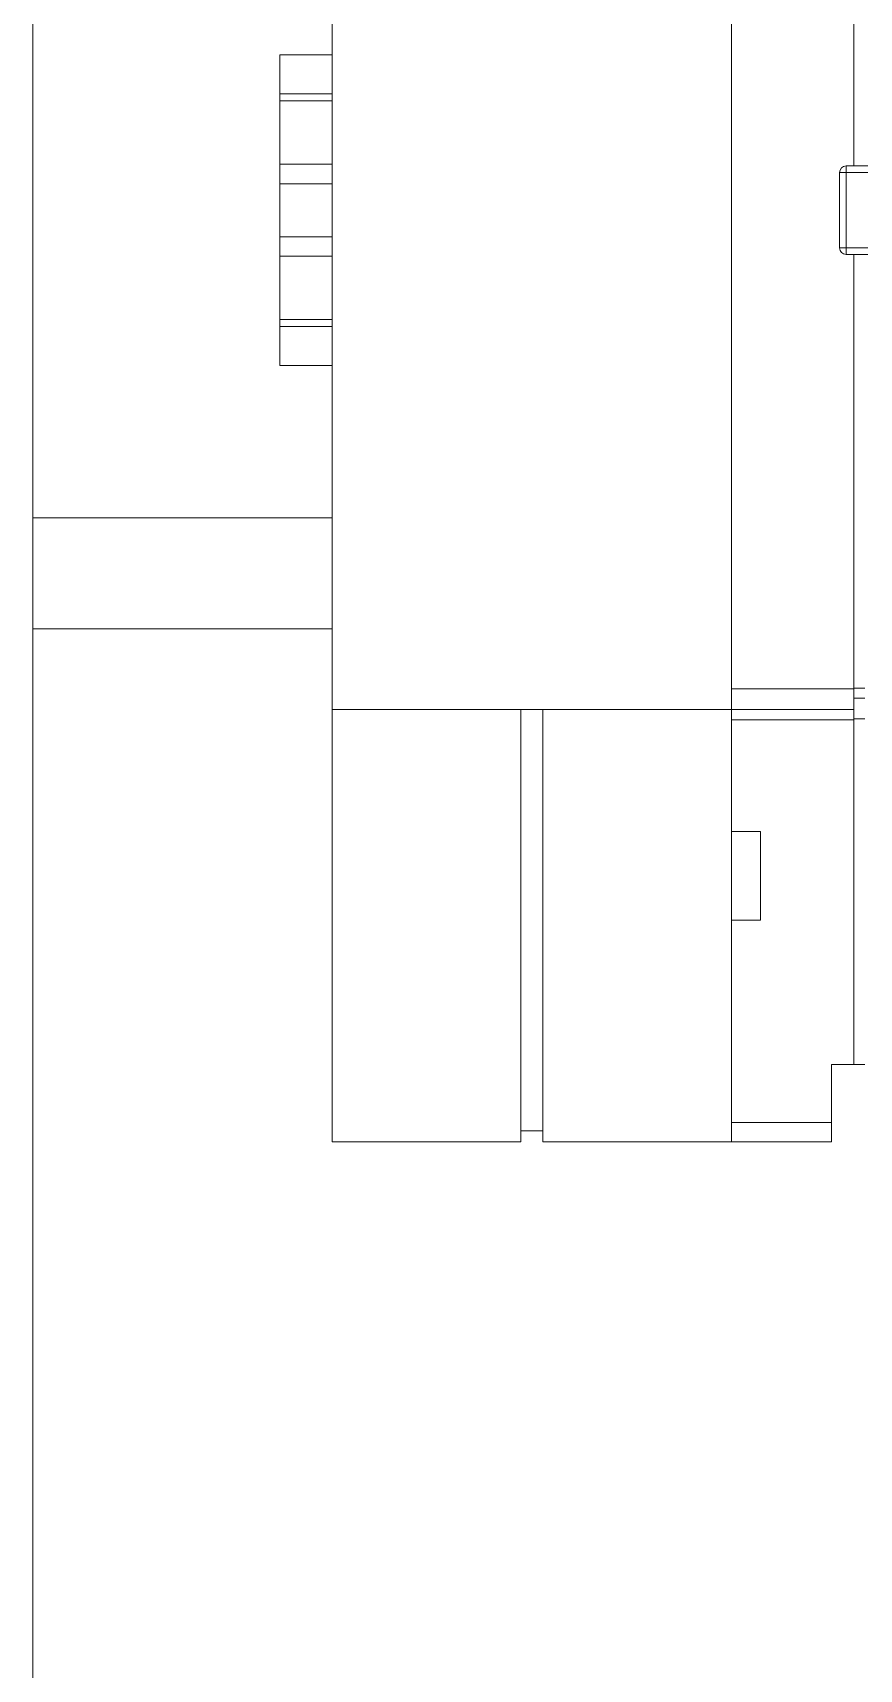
# Model space of a CAD drawing. Header units: millimetres. Extents: x 1359 to 3577, y 1336 to 3557.
# Drawn here: x 1601.1 to 1638.3, y 1773.9 to 1847.7 of the extents above; entities that cross this region are included whole.
import ezdxf

# ---------------------------------------------------------------- set-up
doc = ezdxf.new("R2010")
doc.units = ezdxf.units.MM
doc.layers.add('000-PI-Oprema', color=30, linetype='Continuous', lineweight=5)
doc.layers.add('002-PI-Kabelska kanalica', color=150, linetype='Continuous')

msp = doc.modelspace()

# ---------------------------------------------------------------- linework, layer by layer
at = {"layer": '000-PI-Oprema', "color": 0, "linetype": 'ByBlock', "lineweight": 0}
for p, q in [((1632.562, 1797.658), (1632.562, 1881.658)), ((1632.562, 1797.658), (1632.562, 1881.658)), ((1638.062, 1841.653), (1638.062, 1878.158)), ((1612.212, 1846.658), (1614.562, 1846.658)), ((1612.212, 1844.905), (1612.212, 1846.658)), ((1612.212, 1844.905), (1614.562, 1844.905)), ((1612.212, 1844.587), (1612.212, 1844.905)), ((1612.212, 1844.587), (1614.562, 1844.587)), ((1612.212, 1834.729), (1612.212, 1844.587)), ((1612.212, 1841.729), (1614.562, 1841.729)), ((1637.422, 1841.353), (1640.577, 1841.353)), ((1637.422, 1837.963), (1637.422, 1841.353)), ((1637.722, 1841.653), (1640.607, 1841.653)), ((1637.722, 1837.663), (1637.722, 1841.653)), ((1612.212, 1840.853), (1614.562, 1840.853)), ((1612.212, 1838.464), (1614.562, 1838.464)), ((1637.422, 1837.963), (1640.577, 1837.963)), ((1637.722, 1837.663), (1640.607, 1837.663)), ((1638.062, 1818.086), (1638.062, 1837.663)), ((1612.212, 1837.587), (1614.562, 1837.587)), ((1612.212, 1834.729), (1614.562, 1834.729)), ((1612.212, 1834.411), (1612.212, 1834.729)), ((1612.212, 1834.411), (1614.562, 1834.411)), ((1612.212, 1832.658), (1612.212, 1834.411)), ((1612.212, 1832.658), (1614.562, 1832.658)), ((1632.562, 1818.086), (1638.062, 1818.086)), ((1638.062, 1818.122), (1638.562, 1818.122)), ((1638.062, 1817.158), (1638.062, 1818.086)), ((1614.562, 1817.158), (1632.562, 1817.158)), ((1623.062, 1797.658), (1623.062, 1817.158)), ((1624.062, 1797.658), (1624.062, 1817.158)), ((1632.562, 1817.158), (1638.062, 1817.158)), ((1638.062, 1817.658), (1638.562, 1817.658)), ((1638.062, 1816.693), (1638.062, 1817.158)), ((1632.562, 1816.693), (1638.062, 1816.693)), ((1638.062, 1816.729), (1638.562, 1816.729)), ((1638.062, 1801.158), (1638.062, 1816.693)), ((1632.562, 1811.658), (1633.862, 1811.658)), ((1633.862, 1807.658), (1633.862, 1811.658)), ((1632.562, 1807.658), (1633.862, 1807.658)), ((1637.062, 1801.158), (1638.062, 1801.158)), ((1637.062, 1798.531), (1637.062, 1801.158)), ((1638.062, 1801.158), (1638.562, 1801.158)), ((1632.562, 1798.531), (1637.062, 1798.531)), ((1637.062, 1797.658), (1637.062, 1798.531)), ((1623.062, 1798.159), (1624.062, 1798.159)), ((1614.562, 1797.658), (1623.062, 1797.658)), ((1618.812, 1797.658), (1618.812, 1797.658)), ((1624.062, 1797.658), (1632.562, 1797.658)), ((1632.562, 1797.658), (1637.062, 1797.658))]:
    msp.add_line(p, q, dxfattribs=at)
msp.add_lwpolyline([(1614.562, 1881.658), (1614.562, 1797.658)], dxfattribs=at)
for centre, start, end in [((1637.722, 1841.353), 90.00003, 180), ((1637.722, 1837.963), 180, 269.99997)]:
    msp.add_arc(centre, 0.3, start, end, dxfattribs=at)
at = {"layer": '002-PI-Kabelska kanalica', "color": 0, "linetype": 'ByBlock', "lineweight": 0}
msp.add_line((1601.071, 3351.556), (1601.071, 1679.556), dxfattribs=at)
at = {"layer": '002-PI-Kabelska kanalica', "color": 0, "linetype": 'ByBlock', "lineweight": 0, "ltscale": 0.25}
for p, q in [((1601.071, 1855.795), (1601.071, 1820.795)), ((1601.071, 1825.795), (1614.562, 1825.795)), ((1601.071, 1820.795), (1614.562, 1820.795))]:
    msp.add_line(p, q, dxfattribs=at)

doc.saveas('drawing.dxf')
